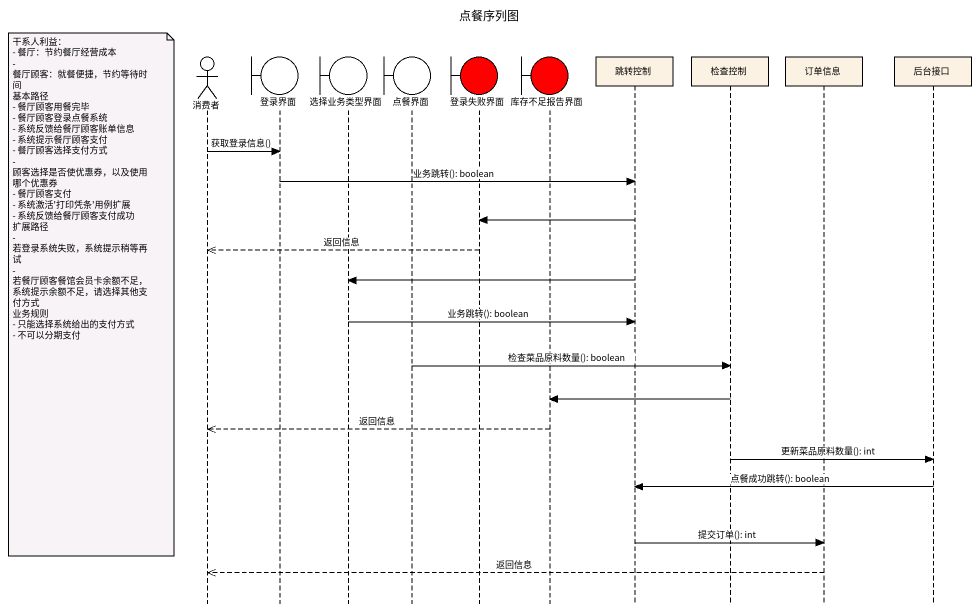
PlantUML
@startuml
title 点餐序列图
hide footbox
actor 消费者
boundary 登录界面
boundary 选择业务类型界面
boundary 点餐界面
boundary 登录失败界面 #FF0000
boundary 库存不足报告界面 #FF0000
participant 跳转控制
participant 检查控制
participant 订单信息
participant 后台接口

消费者 -> 登录界面 : 获取登录信息()
登录界面 -> 跳转控制 : 业务跳转(): boolean
跳转控制 -> 登录失败界面
登录失败界面 -->> 消费者 : 返回信息
跳转控制 -> 选择业务类型界面
note left of 消费者
  干系人利益：
  - 餐厅：节约餐厅经营成本
  - 餐厅顾客：就餐便捷，节约等待时间
  基本路径
  - 餐厅顾客用餐完毕
  - 餐厅顾客登录点餐系统
  - 系统反馈给餐厅顾客账单信息
  - 系统提示餐厅顾客支付
  - 餐厅顾客选择支付方式
  - 顾客选择是否使优惠券，以及使用哪个优惠券
  - 餐厅顾客支付
  - 系统激活'打印凭条'用例扩展
  - 系统反馈给餐厅顾客支付成功
  扩展路径
  - 若登录系统失败，系统提示稍等再试
  - 若餐厅顾客餐馆会员卡余额不足，系统提示余额不足，请选择其他支付方式
  业务规则
  - 只能选择系统给出的支付方式
  - 不可以分期支付
end note
选择业务类型界面 -> 跳转控制 : 业务跳转(): boolean
点餐界面 -> 检查控制 : 检查菜品原料数量(): boolean
检查控制 -> 库存不足报告界面
库存不足报告界面 -->> 消费者 : 返回信息
检查控制 -> 后台接口 : 更新菜品原料数量(): int
后台接口 -> 跳转控制 : 点餐成功跳转(): boolean
跳转控制 -> 订单信息 : 提交订单(): int
订单信息 -->> 消费者 : 返回信息
@enduml
